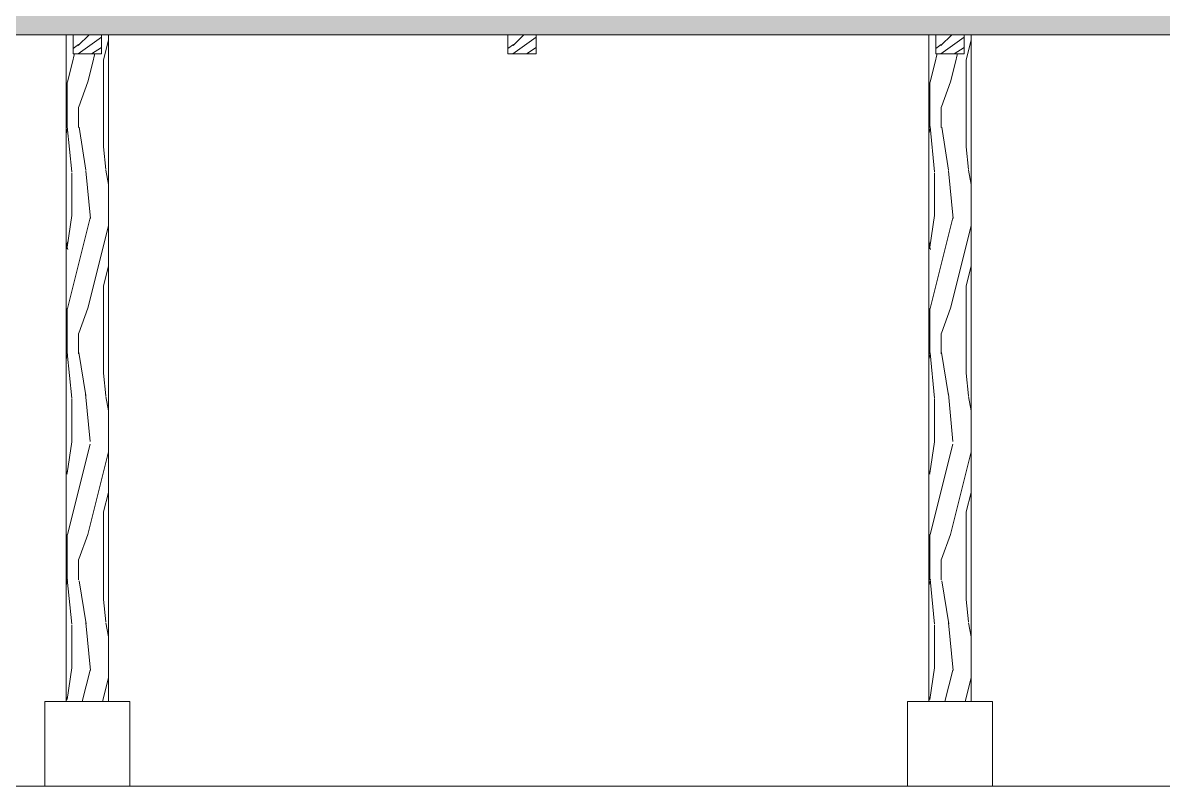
# Model space of a CAD drawing. Header units: metres. Extents: x -197 to 1099, y -24 to 14.
# Drawn here: x 660.158 to 664.189, y 0.2 to 2.901 of the extents above; entities that cross this region are included whole.
import ezdxf

# ---------------------------------------------------------------- set-up
doc = ezdxf.new("R2010")
doc.units = ezdxf.units.M
doc.header["$LTSCALE"] = 0.001
doc.layers.add('Jach-Anotaciones-CalidaddeLínea  0.13', color=7, linetype='Continuous', lineweight=13, true_color=0x000000)
doc.layers.add('Jach-Anotaciones-Hatch-Lum50%', color=9, linetype='Continuous', lineweight=13, true_color=0x808080)

msp = doc.modelspace()

# ---------------------------------------------------------------- hatches: boundary and pattern name
at = {"layer": 'Jach-Anotaciones-Hatch-Lum50%', "ltscale": 100}
h = msp.add_hatch(dxfattribs=at)
h.set_pattern_fill('218', color=256, scale=0.13, pattern_type=2)
h.set_pattern_definition([(0, (330.01717, 0.04875), (0.26, 0.13), [0.0325, -0.2275]), (0, (330.01717, 0.065), (0.26, 0.13), [0.0325, -0.0975]), (0, (330.14717, 0.08125), (0.26, 0.13), [0.0325, -0.2275]), (0, (329.95217, -7e-15), (0.26, 0.13), [0.01625, -0.13, 0.01625, -0.0975]), (45, (329.968415, 0.0325), (0, 0.13), [0.02298097, -0.34471456]), (45, (329.952165, 0.08125), (0, 0.13), [0.016419, -0.35127653]), (45, (329.952165, 0.0975), (0, 0.13), [0.019695, -0.34800053]), (135, (330.114665, 0.0975), (1e-17, 0.13), [0.019695, -0.34800053]), (135, (330.114665, 0.08125), (1e-17, 0.13), [0.016419, -0.35127653]), (135, (330.098415, 0.0325), (1e-17, 0.13), [0.02298097, -0.34471456]), (26.56505, (329.98467, 0.0325), (-7e-12, 0.13), [0.036336105, -0.25435273]), (26.56505, (329.98467, 0.04875), (-7e-12, 0.13), [0.036336105, -0.25435273]), (26.56505, (329.91967, 0.065), (-7e-12, 0.13), [0.036336105, -0.25435273]), (26.56505, (329.91967, 0.08125), (-7e-12, 0.13), [0.036336105, -0.25435273]), (63.434949, (329.952165, -7e-15), (7e-12, 0.13), [0.036336105, -0.54504157]), (63.434949, (329.968415, -7e-15), (7e-12, 0.13), [0.036336105, -0.54504157]), (116.565051, (330.098415, -7e-15), (-7e-12, 0.13), [0.036336105, -0.54504157]), (116.565051, (330.114665, -7e-15), (-7e-12, 0.13), [0.036336105, -0.54504157]), (153.43495, (330.08217, 0.0325), (7e-12, 0.13), [0.036336105, -0.25435273]), (153.43495, (330.08217, 0.04875), (7e-12, 0.13), [0.036336105, -0.25435273]), (153.43495, (330.14717, 0.065), (7e-12, 0.13), [0.036336105, -0.25435273]), (153.43495, (330.14717, 0.08125), (7e-12, 0.13), [0.036336105, -0.25435273]), (82.8749837, (329.952165, -7e-15), (6e-14, 0.13), [0.13101166, -1.96517535]), (97.1250163, (330.114665, -7e-15), (-6e-14, 0.13), [0.13101166, -1.96517535])])
h.paths.add_polyline_path([(652.01181, 4.5), (669.0894, 4.5), (669.0894, 2.85783), (652.01181, 2.85783)])
h = msp.add_hatch(dxfattribs=at)
h.set_pattern_fill('PIETRA4', color=256, angle=15, pattern_type=2)
h.set_pattern_definition([(15, (329.9034, -7e-15), (0.7071068, 1.224745), [0.1, -0.15, 0.05, -0.15, 0.05, -0.5]), (15, (330.3605, 0.226), (0.7071068, 1.224745), [0.05, -0.95]), (15, (330.0578, 0.1967), (0.7071068, 1.224745), [0.05, -0.1, 0.05, -0.8]), (15, (330.5278, 0.3744), (0.7071068, 1.224745), [0.1, -0.9]), (15, (330.6115, 0.4485), (0.7071068, 1.224745), [0.05, -0.95]), (15, (330.2958, 0.4675), (0.7071068, 1.224745), [0.1, -0.9]), (15, (329.7999, 0.3864), (0.7071068, 1.224745), [0.05, -0.1, 0.05, -0.25, 0.15, -0.4]), (15, (330.4502, 0.6641), (0.7071068, 1.224745), [0.1, -0.9]), (15, (329.8577, 0.5571), (0.7071068, 1.224745), [0.1, -0.05, 0.05, -0.4, 0.05, -0.35]), (15, (329.7964, 0.5925), (0.7071068, 1.224745), [0.05, -0.95]), (15, (330.1216, 0.7314), (0.7071068, 1.224745), [0.05, -0.05, 0.05, -0.85]), (15, (329.9637, 0.7409), (0.7071068, 1.224745), [0.05, -0.95]), (15, (330.5786, 0.9574), (0.7071068, 1.224745), [0.05, -0.95]), (15, (330.131, 0.8892), (0.7071068, 1.224745), [0.05, -0.4, 0.05, -0.5]), (15, (330.1181, 0.9375), (0.7071068, 1.224745), [0.1, -0.9]), (15, (330.2983, 1.0376), (0.7071068, 1.224745), [0.1, -0.9]), (15, (329.7058, 0.9306), (0.7071068, 1.224745), [0.05, -0.6, 0.1, -0.25]), (105, (329.7869, 0.4347), (-1.224745, 0.7071068), [0.2, -0.2, 0.1, -0.5]), (105, (329.8352, 0.4476), (-1.224745, 0.7071068), [0.05, -0.35, 0.1, -0.5]), (105, (329.9482, 0.2191), (-1.224745, 0.7071068), [0.15, -0.85]), (105, (329.9965, 0.232), (-1.224745, 0.7071068), [0.1, -0.9]), (105, (330.0837, 0.1001), (-1.224745, 0.7071068), [0.05, -0.6, 0.05, -0.05, 0.1, -0.15]), (105, (330.1803, 0.1259), (-1.224745, 0.7071068), [0.05, -0.35, 0.05, -0.55]), (105, (330.125, 0.5253), (-1.224745, 0.7071068), [0.1, -0.15, 0.05, -0.05, 0.1, -0.55]), (105, (330.2251, 0.345), (-1.224745, 0.7071068), [0.1, -0.55, 0.05, -0.3]), (105, (330.3251, 0.1648), (-1.224745, 0.7071068), [0.05, -0.05, 0.1, -0.8]), (105, (330.2535, 0.8185), (-1.224745, 0.7071068), [0.05, -0.95]), (105, (330.3018, 0.8314), (-1.224745, 0.7071068), [0.1, -0.1, 0.05, -0.05, 0.1, -0.6]), (105, (330.4666, 0.4097), (-1.224745, 0.7071068), [0.05, -0.05, 0.05, -0.1, 0.05, -0.7]), (105, (330.5209, 0.7866), (-1.224745, 0.7071068), [0.2, -0.8]), (105, (330.595, 0.703), (-1.224745, 0.7071068), [0.2, -0.15, 0.1, -0.55]), (105, (330.7469, 0.3295), (-1.224745, 0.7071068), [0.05, -0.15, 0.1, -0.7]), (105, (330.7693, 0.4391), (-1.224745, 0.7071068), [0.15, -0.85]), (60, (330.2898, 0.1035), (-0.258819, 0.9659258), [0.07071, -1.3435036]), (60, (330.8081, 0.2942), (-0.258819, 0.9659258), [0.07071, -1.2020836, 0.07071, -0.07071]), (60, (330.1673, 0.17424), (-0.258819, 0.9659258), [0.07071, -0.56568, 0.07071, -0.7071136]), (60, (330.4088, 0.23894), (-0.258819, 0.9659258), [0.07071, -1.1313736, 0.07071, -0.14142]), (60, (330.4571, 0.2519), (-0.258819, 0.9659258), [0.14142, -0.56568, 0.14142, -0.5656936]), (60, (330.1897, 0.2838), (-0.258819, 0.9659258), [0.0707, -0.6364, 0.0707, -0.0707, 0.0707, -0.4950136]), (60, (330.65975, 0.4615), (-0.258819, 0.9659258), [0.07071, -0.07071, 0.07071, -1.2020836]), (60, (329.97066, 0.3286), (-0.258819, 0.9659258), [0.07071, -0.84852, 0.07071, -0.4242736]), (60, (330.7175, 0.63225), (-0.258819, 0.9659258), [0.0707, -0.0707, 0.0707, -0.28284, 0.0707, -0.8485736]), (60, (330.09914, 0.62185), (-0.258819, 0.9659258), [0.07071, -1.3435036]), (60, (329.8447, 0.60544), (-0.258819, 0.9659258), [0.141421, -1.2727926]), (60, (329.72224, 0.67615), (-0.258819, 0.9659258), [0.07071, -0.07071, 0.07071, -1.2020836]), (60, (330.2147, 0.9634), (-0.258819, 0.9659258), [0.07071, -1.3435036]), (60, (330.4786, 1.1376), (-0.258819, 0.9659258), [0.07071, -1.3435036]), (150, (330.3122, 0.21306), (-0.258819, 0.9659258), [0.07071, -1.3435036]), (150, (330.3605, 0.226), (-0.258819, 0.9659258), [0.07071, -1.3435036]), (150, (330.0578, 0.19665), (-0.258819, 0.9659258), [0.07071, -0.28284, 0.14142, -0.9192436]), (150, (329.8646, 0.1449), (-0.258819, 0.9659258), [0.07071, -1.3435036]), (150, (330.4536, 0.458), (-0.258819, 0.9659258), [0.07071, -0.5656854, 0.07071, -0.7071082]), (150, (330.5019, 0.47095), (-0.258819, 0.9659258), [0.0707, -0.4243, 0.0707, -0.4242, 0.0707, -0.3536136]), (150, (329.9094, 0.36396), (-0.258819, 0.9659258), [0.07071, -1.3435036]), (150, (330.6692, 0.6193), (-0.258819, 0.9659258), [0.1414, -0.35355, 0.0707, -0.0707, 0.0707, -0.7071636]), (150, (330.00255, 0.59596), (-0.258819, 0.9659258), [0.07071, -1.3435036]), (150, (330.3889, 0.6995), (-0.258819, 0.9659258), [0.141421, -1.2727926]), (150, (330.4372, 0.7124), (-0.258819, 0.9659258), [0.07071, -1.3435036]), (150, (330.12155, 0.7314), (-0.258819, 0.9659258), [0.07071, -1.3435036]), (150, (329.79295, 0.7986), (-0.258819, 0.9659258), [0.07071, -1.3435036]), (150, (330.5657, 1.0057), (-0.258819, 0.9659258), [0.07071, -1.3435036]), (41.56505, (330, 0.0259), (0.9659258, 0.25881905), [0.1118, -2.124268]), (41.56505, (329.87753, 0.0966), (0.9659258, 0.25881905), [0.1118, -2.124268]), (41.56505, (329.8646, 0.1449), (0.9659258, 0.25881905), [0.1118, -2.124268]), (41.56505, (330.10607, 0.2096), (0.9659258, 0.25881905), [0.1118, -2.124268]), (41.56505, (330.006, 0.38984), (0.9659258, 0.25881905), [0.1118, -2.124268]), (41.56505, (329.99307, 0.43813), (0.9659258, 0.25881905), [0.1118, -2.124268]), (41.56505, (330.1345, 0.6831), (0.9659258, 0.25881905), [0.1118, -2.124268]), (41.56505, (330.16985, 0.7443), (0.9659258, 0.25881905), [0.1118, -2.124268]), (41.56505, (329.7576, 0.7374), (0.9659258, 0.25881905), [0.1118, -2.124268]), (41.56505, (330.04738, 0.81503), (0.9659258, 0.25881905), [0.1118, -2.124268]), (78.43495, (330.72445, 0.22), (-0.25881905, 0.9659258), [0.1118, -2.124268]), (78.43495, (330.44415, 0.3002), (-0.25881905, 0.9659258), [0.1118, -2.124268]), (78.43495, (330.27338, 0.35795), (-0.25881905, 0.9659258), [0.1118, -2.124268]), (78.43495, (330.37944, 0.54166), (-0.25881905, 0.9659258), [0.1118, -2.124268]), (78.43495, (330.42774, 0.5546), (-0.25881905, 0.9659258), [0.1118, -2.124268]), (78.43495, (330.05084, 0.6089), (-0.25881905, 0.9659258), [0.1118, -2.124268]), (78.43495, (329.9413, 0.6313), (-0.25881905, 0.9659258), [0.1118, -2.124268]), (78.43495, (330.2759, 0.92803), (-0.25881905, 0.9659258), [0.1118, -2.124268]), (78.43495, (329.86366, 0.9211), (-0.25881905, 0.9659258), [0.1118, -2.124268]), (131.56505, (329.7964, 0.5925), (-0.25881905, 0.9659258), [0.1118, -2.124268]), (131.56505, (330.37598, 0.7478), (-0.25881905, 0.9659258), [0.1118, -2.124268]), (131.56505, (329.7352, 0.62785), (-0.25881905, 0.9659258), [0.1118, -2.124268]), (131.56505, (330.4691, 0.9798), (-0.25881905, 0.9659258), [0.1118, -2.124268]), (131.56505, (329.8283, 0.85986), (-0.25881905, 0.9659258), [0.1118, -2.124268]), (131.56505, (330.00855, 0.9599), (-0.25881905, 0.9659258), [0.1118, -2.124268]), (168.43495, (330.2898, 0.10353), (-0.9659258, -0.25881904), [0.1118, -2.124268]), (168.43495, (330.0707, 0.14836), (-0.9659258, -0.25881904), [0.1118, -2.124268]), (168.43495, (330.73393, 0.37783), (-0.9659258, -0.25881904), [0.1118, -2.124268]), (168.43495, (330.61145, 0.44854), (-0.9659258, -0.25881904), [0.1118, -2.124268]), (168.43495, (330.1992, 0.4416), (-0.9659258, -0.25881904), [0.1118, -2.124268]), (168.43495, (329.94478, 0.4252), (-0.9659258, -0.25881904), [0.1118, -2.124268]), (168.43495, (330.23455, 0.50284), (-0.9659258, -0.25881904), [0.1118, -2.124268]), (168.43495, (330.0638, 0.5606), (-0.9659258, -0.25881904), [0.1118, -2.124268]), (168.43495, (329.9991, 0.8021), (-0.9659258, -0.25881904), [0.1118, -2.124268]), (168.43495, (329.65754, 0.91763), (-0.9659258, -0.25881904), [0.1118, -2.124268]), (168.43495, (330.2371, 1.0729), (-0.9659258, -0.25881904), [0.1118, -2.124268]), (168.43495, (330.3337, 1.0988), (-0.9659258, -0.25881904), [0.1118, -2.124268])])
h.paths.add_polyline_path([(660.23541, 0.2), (660.53541, 0.2), (660.53541, 0.50002), (660.23541, 0.50002)])

# ---------------------------------------------------------------- linework, layer by layer
at = {"layer": 'Jach-Anotaciones-CalidaddeLínea  0.13', "ltscale": 100}
for points in [[(652.01181, 4.5), (669.0894, 4.5), (669.0894, 2.85783), (652.01181, 2.85783)], [(652.01181, 2.85783), (669.0894, 2.85783), (669.0894, 0.2), (652.01181, 0.2)]]:
    msp.add_lwpolyline(points, close=True, dxfattribs=at)

# ---------------------------------------------------------------- next in the draw order: wipeouts: each hides what was drawn before it
at = {"ltscale": 100}
for points in [[(660.31041, 2.85783), (660.46041, 2.85783), (660.46041, 0.50002), (660.31041, 0.50002)], [(661.87291, 2.79057), (661.97291, 2.79057), (661.97291, 2.85783), (661.87291, 2.85783)], [(663.36041, 2.85783), (663.51041, 2.85783), (663.51041, 0.50002), (663.36041, 0.50002)]]:
    msp.add_wipeout(points, dxfattribs=at).dxf.layer = 'Jach-Anotaciones-CalidaddeLínea  0.13'

# ---------------------------------------------------------------- next in the draw order: hatches: boundary and pattern name
at = {"layer": 'Jach-Anotaciones-Hatch-Lum50%', "ltscale": 100}
h = msp.add_hatch(dxfattribs=at)
h.set_pattern_fill('WOOD_01', color=256, scale=0.6, angle=45, pattern_type=2)
h.set_pattern_definition([(45, (337.5112, 0.6879), (-0.4242641, 0.4242641), [0.12, -0.48]), (53.9726, (337.744562, 0.463012), (2.1213213634, 2.969847486), [0.1154124, -11.4258174]), (50.7105, (337.714864, 0.484225), (3.394118772, 4.242634612), [0.1205988, -5.9093256]), (29.5779, (337.587584, 0.611504), (5.9396913864, 3.3941177175), [0.1804992, -17.8694262]), (38.6599, (337.45606, 0.76), (0.424263336, 0.42426507), [0.1086648, -5.3245656]), (30.0686, (337.71062, 0.530894), (2.121319648, 1.2727928944), [0.0931452, -9.2213592]), (33.6901, (337.31606, 0.62847), (0.424264035, 0.42426435), [0.2447532, -2.8146582]), (50.7105, (337.782746, 0.42483), (3.394118772, 4.242634612), [0.0602994, -5.969625]), (45, (337.6003, 0.5988), (-0.4242641, 0.4242641), [0.06, -0.54]), (45, (337.46455, 0.56484), (-0.4242641, 0.4242641), [0.18, -0.42]), (56.3099, (337.48576, 0.71333), (1.272793197, 2.12131916), [0.061188, -2.9982234]), (47.7263, (337.600312, 0.513924), (8.0610191202, 8.9095438786), [0.1261428, -12.4881348]), (37.4054, (337.634253, 0.52241), (3.8183738783, 2.9698511006), [0.0907962, -8.9888502]), (45, (337.77426, 0.34), (-0.4242641, 0.4242641), [0.12, -0.48]), (43.8309, (337.753047, 0.276336), (0.4242638206, 0.4242644723), [0.2940612, -29.11206]), (45, (337.43485, 0.59453), (-0.4242641, 0.4242641), [0.06, -0.54]), (45, (337.44333, 0.6709), (-0.4242641, 0.4242641), [0.06, -0.54]), (45, (337.21423, 0.51817), (-0.4242641, 0.4242641), [0.09, -0.51]), (35.5377, (337.30757, 0.65393), (0.424263937, 0.424264266), [0.1824828, -3.4671744]), (45, (337.1718, 0.51817), (-0.4242641, 0.4242641), [0.12, -0.48]), (45, (337.507, 0.08966), (-0.4242641, 0.4242641), [0.066, -0.534]), (45, (337.70214, 0.32725), (-0.4242641, 0.4242641), [0.06, -0.54]), (45, (337.47303, 0.1236), (-0.4242641, 0.4242641), [0.126, -0.474]), (50.4403, (337.663952, 0.36543), (3.8183787048, 4.666902416), [0.12657, -12.5304432]), (45, (337.63425, 0.4036), (-0.4242641, 0.4242641), [0.114, -0.486]), (45, (337.40515, 0.1915), (-0.4242641, 0.4242641), [0.066, -0.534]), (43.8309, (337.38818, 0.310277), (0.4242638206, 0.4242644723), [0.2940612, -29.11206]), (45, (337.3882, 0.38664), (-0.4242641, 0.4242641), [0.06, -0.54]), (45, (337.333, 0.35695), (-0.4242641, 0.4242641), [0.06, -0.54]), (45, (337.50273, 0.52665), (-0.4242641, 0.4242641), [0.12, -0.48]), (45, (337.4094, 0.4503), (-0.4242641, 0.4242641), [0.06, -0.54]), (45, (337.2736, 0.41634), (-0.4242641, 0.4242641), [0.12, -0.48]), (64.6538, (337.56637, 0.352703), (2.9698508897, 6.363958836), [0.0891966, -8.8304436]), (56.3099, (337.37545, 0.39937), (1.272793197, 2.12131916), [0.061188, -2.9982234]), (56.3099, (337.56637, 0.54786), (1.272793197, 2.12131916), [0.061188, -2.9982234]), (50.7105, (337.27787, 0.581806), (3.394118772, 4.242634612), [0.0602994, -5.969625]), (34.6952, (337.11665, 0.47998), (2.969846221, 2.121322584), [0.0670818, -6.641121]), (33.6901, (337.55364, 0.13633), (0.424264035, 0.42426435), [0.061188, -2.9982234]), (135, (337.60455, 0.17027), (-0.4242641, -0.4242641), [0, -0.6]), (31.6076, (337.277872, 0.318762), (8.9095326123, 5.5154459148), [0.129522, -12.8226924]), (56.3099, (337.47728, 0.63696), (1.272793197, 2.12131916), [0.061188, -2.9982234]), (55.3048, (337.74456, 0.369674), (1.697057863, 2.545582644), [0.0670818, -6.641121]), (33.6901, (337.43061, 0.42907), (0.424264035, 0.42426435), [0.061188, -2.9982234]), (33.6901, (337.45182, 0.49271), (0.424264035, 0.42426435), [0.061188, -2.9982234]), (26.5651, (337.3203, 0.27634), (0.42426348, 0.42426448), [0.0758946, -1.8214716]), (30.9638, (337.22272, 0.46725), (0.424263374, 0.42426443), [0.2473866, -2.2264764]), (28.3008, (337.27787, 0.581806), (3.818373941, 2.121322985), [0.1879254, -6.076257]), (45, (337.25666, 0.603), (-0.4242641, 0.4242641), [0.072, -0.528]), (30.9638, (337.56213, 0.2127), (0.424263374, 0.42426443), [0.2473866, -2.2264764]), (30.9638, (337.49, 0.19997), (0.424263374, 0.42426443), [0.2473866, -2.2264764]), (30.9638, (337.45182, 0.23815), (0.424263374, 0.42426443), [0.2473866, -2.2264764]), (34.6952, (337.218475, 0.37816), (2.969846221, 2.121322584), [0.0670818, -6.641121]), (30.9638, (337.35848, 0.5012), (0.424263374, 0.42426443), [0.123693, -2.35017]), (34.6952, (337.35424, 0.242395), (2.969846221, 2.121322584), [0.0670818, -6.641121]), (42.6141, (337.604555, 0.433313), (0.4242635254, 0.424264566), [0.1441248, -14.268369]), (34.6952, (337.48152, 0.46301), (2.969846221, 2.121322584), [0.0670818, -6.641121]), (57.5288, (337.53667, 0.501196), (1.272792705, 2.121320251), [0.055317, -5.4764094]), (34.5626, (337.375452, 0.221181), (5.5154265403, 3.8183827019), [0.2318364, -22.951773]), (36.8699, (337.56637, 0.3527), (0.424263943, 0.424263737), [0.0848526, -4.1577876]), (49.7636, (337.409393, 0.28058), (4.2426442934, 5.0911651756), [0.1444992, -7.0804572]), (45, (337.50273, 0.3909), (-0.4242641, 0.4242641), [0.186, -0.414]), (29.7449, (337.16332, 0.433313), (2.121319509, 1.272792796), [0.0684108, -6.7726416]), (35.5377, (337.604555, 0.17027), (0.424263937, 0.424264266), [0.1824828, -3.4671744]), (25.0169, (337.426364, 0.17027), (1.6970559375, 0.848528373), [0.0702282, -6.9525912]), (45, (337.5197, 0.76424), (-0.4242641, 0.4242641), [0.03, -0.57]), (45, (337.7064, 0.57756), (-0.4242641, 0.4242641), [0.06, -0.54]), (56.3099, (337.85911, 0.42483), (1.272793197, 2.12131916), [0.061188, -2.9982234]), (45, (337.8209, 0.4715), (-0.4242641, 0.4242641), [0.108, -0.492]), (28.3008, (337.591827, 0.692114), (3.818373941, 2.121322985), [0.0626418, -6.2015406]), (33.0207, (337.685165, 0.607262), (9.7585391335, 6.3634951477), [0.1104042, -20.1303864]), (135, (337.8591, 0.4248), (-0.4242641, -0.4242641), [0, -0.6]), (45, (337.89305, 0.47574), (-0.4242641, 0.4242641), [0.054, -0.546]), (45, (337.81244, 0.55635), (-0.4242641, 0.4242641), [0.054, -0.546]), (45, (337.79123, 0.57756), (-0.4242641, 0.4242641), [0.054, -0.546]), (21.0376, (337.64698, 0.72181), (4.242635036, 1.69706195), [0.0590934, -5.8502172]), (33.5163, (337.59607, 0.772725), (2.54565036602, 1.6969903074), [0.0551028, -39.129315]), (26.5651, (337.7488, 0.61999), (0.42426348, 0.42426448), [0.0569208, -1.8404448]), (32.4712, (337.540915, 0.82788), (2.54558438, 1.697056579), [0.055317, -5.4764094])])
h.paths.add_polyline_path([(661.87291, 2.79057), (661.97291, 2.79057), (661.97291, 2.85783), (661.87291, 2.85783)])

# ---------------------------------------------------------------- next in the draw order: linework, layer by layer
at = {"layer": 'Jach-Anotaciones-CalidaddeLínea  0.13', "ltscale": 100}
for points in [[(660.31041, 2.85783), (660.46041, 2.85783), (660.46041, 0.50002), (660.31041, 0.50002)], [(661.87291, 2.79057), (661.97291, 2.79057), (661.97291, 2.85783), (661.87291, 2.85783)], [(663.36041, 2.85783), (663.51041, 2.85783), (663.51041, 0.50002), (663.36041, 0.50002)]]:
    msp.add_lwpolyline(points, close=True, dxfattribs=at)

# ---------------------------------------------------------------- next in the draw order: wipeouts: each hides what was drawn before it
at = {"ltscale": 100}
for points in [[(660.23541, 0.2), (660.53541, 0.2), (660.53541, 0.50002), (660.23541, 0.50002)], [(663.28541, 0.2), (663.58541, 0.2), (663.58541, 0.50002), (663.28541, 0.50002)]]:
    msp.add_wipeout(points, dxfattribs=at).dxf.layer = 'Jach-Anotaciones-CalidaddeLínea  0.13'

# ---------------------------------------------------------------- next in the draw order: hatches: boundary and pattern name
at = {"layer": 'Jach-Anotaciones-Hatch-Lum50%', "ltscale": 100}
h = msp.add_hatch(dxfattribs=at)
h.set_pattern_fill('WOOD_01', color=256, scale=0.8, angle=90, pattern_type=2)
h.set_pattern_definition([(90, (461.5448, 0.768), (-0.8, 5e-17), [0.16, -0.64]), (98.9726, (461.976832, 0.776), (-0.7999981005, 4.8000000235), [0.1538832, -15.2344232]), (95.7105, (461.92883, 0.768), (-0.799988406, 7.20000014), [0.1607984, -7.8791008]), (74.5779, (461.688832, 0.768), (2.399989871, 8.7999996156), [0.2406656, -23.8259016]), (83.6599, (461.42483, 0.784), (-1.634e-06, 0.800000253), [0.1448864, -7.0994208]), (75.0686, (461.88083, 0.808), (0.799998696, 3.199999993), [0.1241936, -12.2951456]), (78.6901, (461.41683, 0.528), (-3e-07, 0.80000023), [0.3263376, -3.7528776]), (95.7105, (462.04883, 0.776), (-0.799988406, 7.20000014), [0.0803992, -7.9595]), (90, (461.7128, 0.768), (-0.8, 5e-17), [0.08, -0.72]), (90, (461.6168, 0.608), (-0.8, 5e-17), [0.24, -0.56]), (101.3099, (461.49683, 0.768), (-0.79999795, 3.19999982), [0.081584, -3.9976312]), (92.7263, (461.792832, 0.688), (-0.799996814, 16.000000236), [0.1681904, -16.6508464]), (82.4054, (461.81683, 0.728), (0.799994947, 6.399999886), [0.1210616, -11.9851336]), (90, (462.1208, 0.688), (-0.8, 5e-17), [0.16, -0.64]), (88.8309, (462.160832, 0.608), (-6.144e-07, 0.8000001466), [0.3920816, -38.81608]), (90, (461.5608, 0.608), (-0.8, 5e-17), [0.08, -0.72]), (90, (461.4968, 0.688), (-0.8, 5e-17), [0.08, -0.72]), (90, (461.4248, 0.328), (-0.8, 5e-17), [0.12, -0.68]), (80.5377, (461.38483, 0.544), (-3.1e-07, 0.80000006), [0.2433104, -4.6228992]), (90, (461.3848, 0.288), (-0.8, 5e-17), [0.16, -0.64]), (90, (462.1048, 0.2), (-0.8, 5e-17), [0.088, -0.712]), (90, (462.0648, 0.608), (-0.8, 5e-17), [0.08, -0.72]), (90, (462.0408, 0.2), (-0.8, 5e-17), [0.168, -0.632]), (95.4403, (461.992832, 0.608), (-0.799995827, 7.999999761), [0.16876, -16.7072576]), (90, (461.9288, 0.616), (-0.8, 5e-17), [0.152, -0.648]), (90, (461.9128, 0.2), (-0.8, 5e-17), [0.088, -0.712]), (88.8309, (461.784832, 0.296), (-6.144e-07, 0.8000001466), [0.3920816, -38.81608]), (90, (461.7128, 0.368), (-0.8, 5e-17), [0.08, -0.72]), (90, (461.6888, 0.288), (-0.8, 5e-17), [0.08, -0.72]), (90, (461.6888, 0.608), (-0.8, 5e-17), [0.16, -0.64]), (90, (461.6728, 0.448), (-0.8, 5e-17), [0.08, -0.72]), (90, (461.5768, 0.288), (-0.8, 5e-17), [0.16, -0.64]), (109.6538, (461.91283, 0.504), (-3.19999566, 8.800000202), [0.1189288, -11.7739248]), (101.3099, (461.68883, 0.368), (-0.79999795, 3.19999982), [0.081584, -3.9976312]), (101.3099, (461.72883, 0.688), (-0.79999795, 3.19999982), [0.081584, -3.9976312]), (95.7105, (461.42483, 0.448), (-0.799988406, 7.20000014), [0.0803992, -7.9595]), (79.6952, (461.36883, 0.2), (0.799995757, 4.799999982), [0.0894424, -8.854828]), (78.6901, (462.10483, 0.288), (-3e-07, 0.80000023), [0.081584, -3.9976312]), (180, (462.1208, 0.368), (-1e-16, -0.8), [0, -0.8]), (76.6076, (461.672832, 0.2), (3.1999756264, 13.60000018), [0.172696, -17.0969232]), (101.3099, (461.56083, 0.688), (-0.79999795, 3.19999982), [0.081584, -3.9976312]), (100.3048, (462.06483, 0.688), (-0.799996835, 3.99999983), [0.0894424, -8.854828]), (78.6901, (461.71283, 0.448), (-3e-07, 0.80000023), [0.081584, -3.9976312]), (78.6901, (461.67283, 0.528), (-3e-07, 0.80000023), [0.081584, -3.9976312]), (71.5651, (461.75283, 0.2), (-9.3e-07, 0.79999983), [0.1011928, -2.4286288]), (75.9638, (461.48083, 0.288), (-1e-06, 0.79999968), [0.3298488, -2.9686352]), (73.3008, (461.42483, 0.448), (1.599994986, 5.599999966), [0.2505672, -8.101676]), (90, (461.3848, 0.448), (-0.8, 5e-17), [0.096, -0.704]), (75.9638, (462.04083, 0.368), (-1e-06, 0.79999968), [0.3298488, -2.9686352]), (75.9638, (461.98483, 0.288), (-1e-06, 0.79999968), [0.3298488, -2.9686352]), (75.9638, (461.91283, 0.288), (-1e-06, 0.79999968), [0.3298488, -2.9686352]), (79.6952, (461.56083, 0.2), (0.799995757, 4.799999982), [0.0894424, -8.854828]), (75.9638, (461.57683, 0.448), (-1e-06, 0.79999968), [0.164924, -3.13356]), (79.6952, (461.81683, 0.2), (0.799995757, 4.799999982), [0.0894424, -8.854828]), (87.6141, (461.872832, 0.616), (-9.81e-07, 0.799999957), [0.1921664, -19.024492]), (79.6952, (461.72883, 0.528), (0.799995757, 4.799999982), [0.0894424, -8.854828]), (102.5288, (461.74483, 0.616), (-0.799999443, 3.200000383), [0.073756, -7.3018792]), (79.5626, (461.856832, 0.2), (1.5999882748, 8.799999746), [0.3091152, -30.602364]), (81.8699, (461.91283, 0.504), (1.93e-07, 0.79999957), [0.1131368, -5.5437168]), (94.7636, (461.83283, 0.288), (-0.79999316, 8.79999996), [0.1926656, -9.4406096]), (90, (461.8168, 0.48), (-0.8, 5e-17), [0.248, -0.552]), (74.7449, (461.45683, 0.2), (0.799998657, 3.19999977), [0.0912144, -9.0301888]), (80.5377, (462.12083, 0.368), (-3.1e-07, 0.80000006), [0.2433104, -4.6228992]), (70.0169, (461.95283, 0.2), (0.79999946, 2.399999904), [0.0936376, -9.2701216]), (90, (461.4808, 0.848), (-0.8, 5e-17), [0.04, -0.76]), (90, (461.8328, 0.848), (-0.8, 5e-17), [0.08, -0.72]), (101.3099, (462.12083, 0.848), (-0.79999795, 3.19999982), [0.081584, -3.9976312]), (90, (462.0408, 0.856), (-0.8, 5e-17), [0.144, -0.656]), (73.3008, (461.61683, 0.848), (1.599994986, 5.599999966), [0.0835224, -8.2687208]), (78.0207, (461.784832, 0.856), (3.2008781664, 15.199999689), [0.1472056, -26.8405152]), (180, (462.1208, 0.848), (-1e-16, -0.8), [0, -0.8]), (90, (462.1048, 0.928), (-0.8, 5e-17), [0.072, -0.728]), (90, (461.9528, 0.928), (-0.8, 5e-17), [0.072, -0.728]), (90, (461.9128, 0.928), (-0.8, 5e-17), [0.072, -0.728]), (66.0376, (461.64083, 0.928), (2.39998932, 5.600000022), [0.0787912, -7.8002896]), (78.5163, (461.544832, 0.928), (0.8001243765, 3.9999999871), [0.0734704, -52.17242]), (71.5651, (461.83283, 0.928), (-9.3e-07, 0.79999983), [0.0758944, -2.4539264]), (77.4712, (461.44083, 0.928), (0.799999682, 4.000000256), [0.073756, -7.3018792])])
h.paths.add_polyline_path([(660.31041, 2.85783), (660.46041, 2.85783), (660.46041, 0.50002), (660.31041, 0.50002)])
h = msp.add_hatch(dxfattribs=at)
h.set_pattern_fill('WOOD_01', color=256, scale=0.8, angle=90, pattern_type=2)
h.set_pattern_definition([(90, (464.5948, 0.768), (-0.8, 5e-17), [0.16, -0.64]), (98.9726, (465.026832, 0.776), (-0.7999981005, 4.8000000235), [0.1538832, -15.2344232]), (95.7105, (464.97883, 0.768), (-0.799988406, 7.20000014), [0.1607984, -7.8791008]), (74.5779, (464.738832, 0.768), (2.399989871, 8.7999996156), [0.2406656, -23.8259016]), (83.6599, (464.47483, 0.784), (-1.634e-06, 0.800000253), [0.1448864, -7.0994208]), (75.0686, (464.93083, 0.808), (0.799998696, 3.199999993), [0.1241936, -12.2951456]), (78.6901, (464.46683, 0.528), (-3e-07, 0.80000023), [0.3263376, -3.7528776]), (95.7105, (465.09883, 0.776), (-0.799988406, 7.20000014), [0.0803992, -7.9595]), (90, (464.7628, 0.768), (-0.8, 5e-17), [0.08, -0.72]), (90, (464.6668, 0.608), (-0.8, 5e-17), [0.24, -0.56]), (101.3099, (464.54683, 0.768), (-0.79999795, 3.19999982), [0.081584, -3.9976312]), (92.7263, (464.842832, 0.688), (-0.799996814, 16.000000236), [0.1681904, -16.6508464]), (82.4054, (464.86683, 0.728), (0.799994947, 6.399999886), [0.1210616, -11.9851336]), (90, (465.1708, 0.688), (-0.8, 5e-17), [0.16, -0.64]), (88.8309, (465.210832, 0.608), (-6.144e-07, 0.8000001466), [0.3920816, -38.81608]), (90, (464.6108, 0.608), (-0.8, 5e-17), [0.08, -0.72]), (90, (464.5468, 0.688), (-0.8, 5e-17), [0.08, -0.72]), (90, (464.4748, 0.328), (-0.8, 5e-17), [0.12, -0.68]), (80.5377, (464.43483, 0.544), (-3.1e-07, 0.80000006), [0.2433104, -4.6228992]), (90, (464.4348, 0.288), (-0.8, 5e-17), [0.16, -0.64]), (90, (465.1548, 0.2), (-0.8, 5e-17), [0.088, -0.712]), (90, (465.1148, 0.608), (-0.8, 5e-17), [0.08, -0.72]), (90, (465.0908, 0.2), (-0.8, 5e-17), [0.168, -0.632]), (95.4403, (465.042832, 0.608), (-0.799995827, 7.999999761), [0.16876, -16.7072576]), (90, (464.9788, 0.616), (-0.8, 5e-17), [0.152, -0.648]), (90, (464.9628, 0.2), (-0.8, 5e-17), [0.088, -0.712]), (88.8309, (464.834832, 0.296), (-6.144e-07, 0.8000001466), [0.3920816, -38.81608]), (90, (464.7628, 0.368), (-0.8, 5e-17), [0.08, -0.72]), (90, (464.7388, 0.288), (-0.8, 5e-17), [0.08, -0.72]), (90, (464.7388, 0.608), (-0.8, 5e-17), [0.16, -0.64]), (90, (464.7228, 0.448), (-0.8, 5e-17), [0.08, -0.72]), (90, (464.6268, 0.288), (-0.8, 5e-17), [0.16, -0.64]), (109.6538, (464.96283, 0.504), (-3.19999566, 8.800000202), [0.1189288, -11.7739248]), (101.3099, (464.73883, 0.368), (-0.79999795, 3.19999982), [0.081584, -3.9976312]), (101.3099, (464.77883, 0.688), (-0.79999795, 3.19999982), [0.081584, -3.9976312]), (95.7105, (464.47483, 0.448), (-0.799988406, 7.20000014), [0.0803992, -7.9595]), (79.6952, (464.41883, 0.2), (0.799995757, 4.799999982), [0.0894424, -8.854828]), (78.6901, (465.15483, 0.288), (-3e-07, 0.80000023), [0.081584, -3.9976312]), (180, (465.1708, 0.368), (-1e-16, -0.8), [0, -0.8]), (76.6076, (464.722832, 0.2), (3.1999756264, 13.60000018), [0.172696, -17.0969232]), (101.3099, (464.61083, 0.688), (-0.79999795, 3.19999982), [0.081584, -3.9976312]), (100.3048, (465.11483, 0.688), (-0.799996835, 3.99999983), [0.0894424, -8.854828]), (78.6901, (464.76283, 0.448), (-3e-07, 0.80000023), [0.081584, -3.9976312]), (78.6901, (464.72283, 0.528), (-3e-07, 0.80000023), [0.081584, -3.9976312]), (71.5651, (464.80283, 0.2), (-9.3e-07, 0.79999983), [0.1011928, -2.4286288]), (75.9638, (464.53083, 0.288), (-1e-06, 0.79999968), [0.3298488, -2.9686352]), (73.3008, (464.47483, 0.448), (1.599994986, 5.599999966), [0.2505672, -8.101676]), (90, (464.4348, 0.448), (-0.8, 5e-17), [0.096, -0.704]), (75.9638, (465.09083, 0.368), (-1e-06, 0.79999968), [0.3298488, -2.9686352]), (75.9638, (465.03483, 0.288), (-1e-06, 0.79999968), [0.3298488, -2.9686352]), (75.9638, (464.96283, 0.288), (-1e-06, 0.79999968), [0.3298488, -2.9686352]), (79.6952, (464.61083, 0.2), (0.799995757, 4.799999982), [0.0894424, -8.854828]), (75.9638, (464.62683, 0.448), (-1e-06, 0.79999968), [0.164924, -3.13356]), (79.6952, (464.86683, 0.2), (0.799995757, 4.799999982), [0.0894424, -8.854828]), (87.6141, (464.922832, 0.616), (-9.81e-07, 0.799999957), [0.1921664, -19.024492]), (79.6952, (464.77883, 0.528), (0.799995757, 4.799999982), [0.0894424, -8.854828]), (102.5288, (464.79483, 0.616), (-0.799999443, 3.200000383), [0.073756, -7.3018792]), (79.5626, (464.906832, 0.2), (1.5999882748, 8.799999746), [0.3091152, -30.602364]), (81.8699, (464.96283, 0.504), (1.93e-07, 0.79999957), [0.1131368, -5.5437168]), (94.7636, (464.88283, 0.288), (-0.79999316, 8.79999996), [0.1926656, -9.4406096]), (90, (464.8668, 0.48), (-0.8, 5e-17), [0.248, -0.552]), (74.7449, (464.50683, 0.2), (0.799998657, 3.19999977), [0.0912144, -9.0301888]), (80.5377, (465.17083, 0.368), (-3.1e-07, 0.80000006), [0.2433104, -4.6228992]), (70.0169, (465.00283, 0.2), (0.79999946, 2.399999904), [0.0936376, -9.2701216]), (90, (464.5308, 0.848), (-0.8, 5e-17), [0.04, -0.76]), (90, (464.8828, 0.848), (-0.8, 5e-17), [0.08, -0.72]), (101.3099, (465.17083, 0.848), (-0.79999795, 3.19999982), [0.081584, -3.9976312]), (90, (465.0908, 0.856), (-0.8, 5e-17), [0.144, -0.656]), (73.3008, (464.66683, 0.848), (1.599994986, 5.599999966), [0.0835224, -8.2687208]), (78.0207, (464.834832, 0.856), (3.2008781664, 15.199999689), [0.1472056, -26.8405152]), (180, (465.1708, 0.848), (-1e-16, -0.8), [0, -0.8]), (90, (465.1548, 0.928), (-0.8, 5e-17), [0.072, -0.728]), (90, (465.0028, 0.928), (-0.8, 5e-17), [0.072, -0.728]), (90, (464.9628, 0.928), (-0.8, 5e-17), [0.072, -0.728]), (66.0376, (464.69083, 0.928), (2.39998932, 5.600000022), [0.0787912, -7.8002896]), (78.5163, (464.594832, 0.928), (0.8001243765, 3.9999999871), [0.0734704, -52.17242]), (71.5651, (464.88283, 0.928), (-9.3e-07, 0.79999983), [0.0758944, -2.4539264]), (77.4712, (464.49083, 0.928), (0.799999682, 4.000000256), [0.073756, -7.3018792])])
h.paths.add_polyline_path([(663.36041, 2.85783), (663.51041, 2.85783), (663.51041, 0.50002), (663.36041, 0.50002)])

# ---------------------------------------------------------------- next in the draw order: linework, layer by layer
at = {"layer": 'Jach-Anotaciones-CalidaddeLínea  0.13', "ltscale": 100}
for points in [[(660.23541, 0.2), (660.53541, 0.2), (660.53541, 0.50002), (660.23541, 0.50002)], [(663.28541, 0.2), (663.58541, 0.2), (663.58541, 0.50002), (663.28541, 0.50002)]]:
    msp.add_lwpolyline(points, close=True, dxfattribs=at)
msp.add_lwpolyline([(652.01181, 0.2), (669.0894, 0.2)], dxfattribs=at)

# ---------------------------------------------------------------- next in the draw order: wipeouts: each hides what was drawn before it
at = {"ltscale": 100}
for points in [[(660.33541, 2.79057), (660.43541, 2.79057), (660.43541, 2.85783), (660.33541, 2.85783)], [(663.38541, 2.79057), (663.48541, 2.79057), (663.48541, 2.85783), (663.38541, 2.85783)]]:
    msp.add_wipeout(points, dxfattribs=at).dxf.layer = 'Jach-Anotaciones-CalidaddeLínea  0.13'

# ---------------------------------------------------------------- next in the draw order: hatches: boundary and pattern name
at = {"layer": 'Jach-Anotaciones-Hatch-Lum50%', "ltscale": 100}
h = msp.add_hatch(dxfattribs=at)
h.set_pattern_fill('WOOD_01', color=256, scale=0.6, angle=45, pattern_type=2)
h.set_pattern_definition([(45, (335.9737, 0.6879), (-0.4242641, 0.4242641), [0.12, -0.48]), (53.9726, (336.207062, 0.463012), (2.1213213634, 2.969847486), [0.1154124, -11.4258174]), (50.7105, (336.177364, 0.484225), (3.394118772, 4.242634612), [0.1205988, -5.9093256]), (29.5779, (336.050084, 0.611504), (5.9396913864, 3.3941177175), [0.1804992, -17.8694262]), (38.6599, (335.91856, 0.76), (0.424263336, 0.42426507), [0.1086648, -5.3245656]), (30.0686, (336.17312, 0.530894), (2.121319648, 1.2727928944), [0.0931452, -9.2213592]), (33.6901, (335.77856, 0.62847), (0.424264035, 0.42426435), [0.2447532, -2.8146582]), (50.7105, (336.245246, 0.42483), (3.394118772, 4.242634612), [0.0602994, -5.969625]), (45, (336.0628, 0.5988), (-0.4242641, 0.4242641), [0.06, -0.54]), (45, (335.92705, 0.56484), (-0.4242641, 0.4242641), [0.18, -0.42]), (56.3099, (335.94826, 0.71333), (1.272793197, 2.12131916), [0.061188, -2.9982234]), (47.7263, (336.062812, 0.513924), (8.0610191202, 8.9095438786), [0.1261428, -12.4881348]), (37.4054, (336.096753, 0.52241), (3.8183738783, 2.9698511006), [0.0907962, -8.9888502]), (45, (336.23676, 0.34), (-0.4242641, 0.4242641), [0.12, -0.48]), (43.8309, (336.215547, 0.276336), (0.4242638206, 0.4242644723), [0.2940612, -29.11206]), (45, (335.89735, 0.59453), (-0.4242641, 0.4242641), [0.06, -0.54]), (45, (335.90583, 0.6709), (-0.4242641, 0.4242641), [0.06, -0.54]), (45, (335.67673, 0.51817), (-0.4242641, 0.4242641), [0.09, -0.51]), (35.5377, (335.77007, 0.65393), (0.424263937, 0.424264266), [0.1824828, -3.4671744]), (45, (335.6343, 0.51817), (-0.4242641, 0.4242641), [0.12, -0.48]), (45, (335.9695, 0.08966), (-0.4242641, 0.4242641), [0.066, -0.534]), (45, (336.16464, 0.32725), (-0.4242641, 0.4242641), [0.06, -0.54]), (45, (335.93553, 0.1236), (-0.4242641, 0.4242641), [0.126, -0.474]), (50.4403, (336.126452, 0.36543), (3.8183787048, 4.666902416), [0.12657, -12.5304432]), (45, (336.09675, 0.4036), (-0.4242641, 0.4242641), [0.114, -0.486]), (45, (335.86765, 0.1915), (-0.4242641, 0.4242641), [0.066, -0.534]), (43.8309, (335.85068, 0.310277), (0.4242638206, 0.4242644723), [0.2940612, -29.11206]), (45, (335.8507, 0.38664), (-0.4242641, 0.4242641), [0.06, -0.54]), (45, (335.7955, 0.35695), (-0.4242641, 0.4242641), [0.06, -0.54]), (45, (335.96523, 0.52665), (-0.4242641, 0.4242641), [0.12, -0.48]), (45, (335.8719, 0.4503), (-0.4242641, 0.4242641), [0.06, -0.54]), (45, (335.7361, 0.41634), (-0.4242641, 0.4242641), [0.12, -0.48]), (64.6538, (336.02887, 0.352703), (2.9698508897, 6.363958836), [0.0891966, -8.8304436]), (56.3099, (335.83795, 0.39937), (1.272793197, 2.12131916), [0.061188, -2.9982234]), (56.3099, (336.02887, 0.54786), (1.272793197, 2.12131916), [0.061188, -2.9982234]), (50.7105, (335.74037, 0.581806), (3.394118772, 4.242634612), [0.0602994, -5.969625]), (34.6952, (335.57915, 0.47998), (2.969846221, 2.121322584), [0.0670818, -6.641121]), (33.6901, (336.01614, 0.13633), (0.424264035, 0.42426435), [0.061188, -2.9982234]), (135, (336.06705, 0.17027), (-0.4242641, -0.4242641), [0, -0.6]), (31.6076, (335.740372, 0.318762), (8.9095326123, 5.5154459148), [0.129522, -12.8226924]), (56.3099, (335.93978, 0.63696), (1.272793197, 2.12131916), [0.061188, -2.9982234]), (55.3048, (336.20706, 0.369674), (1.697057863, 2.545582644), [0.0670818, -6.641121]), (33.6901, (335.89311, 0.42907), (0.424264035, 0.42426435), [0.061188, -2.9982234]), (33.6901, (335.91432, 0.49271), (0.424264035, 0.42426435), [0.061188, -2.9982234]), (26.5651, (335.7828, 0.27634), (0.42426348, 0.42426448), [0.0758946, -1.8214716]), (30.9638, (335.68522, 0.46725), (0.424263374, 0.42426443), [0.2473866, -2.2264764]), (28.3008, (335.74037, 0.581806), (3.818373941, 2.121322985), [0.1879254, -6.076257]), (45, (335.71916, 0.603), (-0.4242641, 0.4242641), [0.072, -0.528]), (30.9638, (336.02463, 0.2127), (0.424263374, 0.42426443), [0.2473866, -2.2264764]), (30.9638, (335.9525, 0.19997), (0.424263374, 0.42426443), [0.2473866, -2.2264764]), (30.9638, (335.91432, 0.23815), (0.424263374, 0.42426443), [0.2473866, -2.2264764]), (34.6952, (335.680975, 0.37816), (2.969846221, 2.121322584), [0.0670818, -6.641121]), (30.9638, (335.82098, 0.5012), (0.424263374, 0.42426443), [0.123693, -2.35017]), (34.6952, (335.81674, 0.242395), (2.969846221, 2.121322584), [0.0670818, -6.641121]), (42.6141, (336.067055, 0.433313), (0.4242635254, 0.424264566), [0.1441248, -14.268369]), (34.6952, (335.94402, 0.46301), (2.969846221, 2.121322584), [0.0670818, -6.641121]), (57.5288, (335.99917, 0.501196), (1.272792705, 2.121320251), [0.055317, -5.4764094]), (34.5626, (335.837952, 0.221181), (5.5154265403, 3.8183827019), [0.2318364, -22.951773]), (36.8699, (336.02887, 0.3527), (0.424263943, 0.424263737), [0.0848526, -4.1577876]), (49.7636, (335.871893, 0.28058), (4.2426442934, 5.0911651756), [0.1444992, -7.0804572]), (45, (335.96523, 0.3909), (-0.4242641, 0.4242641), [0.186, -0.414]), (29.7449, (335.62582, 0.433313), (2.121319509, 1.272792796), [0.0684108, -6.7726416]), (35.5377, (336.067055, 0.17027), (0.424263937, 0.424264266), [0.1824828, -3.4671744]), (25.0169, (335.888864, 0.17027), (1.6970559375, 0.848528373), [0.0702282, -6.9525912]), (45, (335.9822, 0.76424), (-0.4242641, 0.4242641), [0.03, -0.57]), (45, (336.1689, 0.57756), (-0.4242641, 0.4242641), [0.06, -0.54]), (56.3099, (336.32161, 0.42483), (1.272793197, 2.12131916), [0.061188, -2.9982234]), (45, (336.2834, 0.4715), (-0.4242641, 0.4242641), [0.108, -0.492]), (28.3008, (336.054327, 0.692114), (3.818373941, 2.121322985), [0.0626418, -6.2015406]), (33.0207, (336.147665, 0.607262), (9.7585391335, 6.3634951477), [0.1104042, -20.1303864]), (135, (336.3216, 0.4248), (-0.4242641, -0.4242641), [0, -0.6]), (45, (336.35555, 0.47574), (-0.4242641, 0.4242641), [0.054, -0.546]), (45, (336.27494, 0.55635), (-0.4242641, 0.4242641), [0.054, -0.546]), (45, (336.25373, 0.57756), (-0.4242641, 0.4242641), [0.054, -0.546]), (21.0376, (336.10948, 0.72181), (4.242635036, 1.69706195), [0.0590934, -5.8502172]), (33.5163, (336.05857, 0.772725), (2.54565036602, 1.6969903074), [0.0551028, -39.129315]), (26.5651, (336.2113, 0.61999), (0.42426348, 0.42426448), [0.0569208, -1.8404448]), (32.4712, (336.003415, 0.82788), (2.54558438, 1.697056579), [0.055317, -5.4764094])])
h.paths.add_polyline_path([(660.33541, 2.79057), (660.43541, 2.79057), (660.43541, 2.85783), (660.33541, 2.85783)])
h = msp.add_hatch(dxfattribs=at)
h.set_pattern_fill('WOOD_01', color=256, scale=0.6, angle=45, pattern_type=2)
h.set_pattern_definition([(45, (339.0237, 0.6879), (-0.4242641, 0.4242641), [0.12, -0.48]), (53.9726, (339.257062, 0.463012), (2.1213213634, 2.969847486), [0.1154124, -11.4258174]), (50.7105, (339.227364, 0.484225), (3.394118772, 4.242634612), [0.1205988, -5.9093256]), (29.5779, (339.100084, 0.611504), (5.9396913864, 3.3941177175), [0.1804992, -17.8694262]), (38.6599, (338.96856, 0.76), (0.424263336, 0.42426507), [0.1086648, -5.3245656]), (30.0686, (339.22312, 0.530894), (2.121319648, 1.2727928944), [0.0931452, -9.2213592]), (33.6901, (338.82856, 0.62847), (0.424264035, 0.42426435), [0.2447532, -2.8146582]), (50.7105, (339.295246, 0.42483), (3.394118772, 4.242634612), [0.0602994, -5.969625]), (45, (339.1128, 0.5988), (-0.4242641, 0.4242641), [0.06, -0.54]), (45, (338.97705, 0.56484), (-0.4242641, 0.4242641), [0.18, -0.42]), (56.3099, (338.99826, 0.71333), (1.272793197, 2.12131916), [0.061188, -2.9982234]), (47.7263, (339.112812, 0.513924), (8.0610191202, 8.9095438786), [0.1261428, -12.4881348]), (37.4054, (339.146753, 0.52241), (3.8183738783, 2.9698511006), [0.0907962, -8.9888502]), (45, (339.28676, 0.34), (-0.4242641, 0.4242641), [0.12, -0.48]), (43.8309, (339.265547, 0.276336), (0.4242638206, 0.4242644723), [0.2940612, -29.11206]), (45, (338.94735, 0.59453), (-0.4242641, 0.4242641), [0.06, -0.54]), (45, (338.95583, 0.6709), (-0.4242641, 0.4242641), [0.06, -0.54]), (45, (338.72673, 0.51817), (-0.4242641, 0.4242641), [0.09, -0.51]), (35.5377, (338.82007, 0.65393), (0.424263937, 0.424264266), [0.1824828, -3.4671744]), (45, (338.6843, 0.51817), (-0.4242641, 0.4242641), [0.12, -0.48]), (45, (339.0195, 0.08966), (-0.4242641, 0.4242641), [0.066, -0.534]), (45, (339.21464, 0.32725), (-0.4242641, 0.4242641), [0.06, -0.54]), (45, (338.98553, 0.1236), (-0.4242641, 0.4242641), [0.126, -0.474]), (50.4403, (339.176452, 0.36543), (3.8183787048, 4.666902416), [0.12657, -12.5304432]), (45, (339.14675, 0.4036), (-0.4242641, 0.4242641), [0.114, -0.486]), (45, (338.91765, 0.1915), (-0.4242641, 0.4242641), [0.066, -0.534]), (43.8309, (338.90068, 0.310277), (0.4242638206, 0.4242644723), [0.2940612, -29.11206]), (45, (338.9007, 0.38664), (-0.4242641, 0.4242641), [0.06, -0.54]), (45, (338.8455, 0.35695), (-0.4242641, 0.4242641), [0.06, -0.54]), (45, (339.01523, 0.52665), (-0.4242641, 0.4242641), [0.12, -0.48]), (45, (338.9219, 0.4503), (-0.4242641, 0.4242641), [0.06, -0.54]), (45, (338.7861, 0.41634), (-0.4242641, 0.4242641), [0.12, -0.48]), (64.6538, (339.07887, 0.352703), (2.9698508897, 6.363958836), [0.0891966, -8.8304436]), (56.3099, (338.88795, 0.39937), (1.272793197, 2.12131916), [0.061188, -2.9982234]), (56.3099, (339.07887, 0.54786), (1.272793197, 2.12131916), [0.061188, -2.9982234]), (50.7105, (338.79037, 0.581806), (3.394118772, 4.242634612), [0.0602994, -5.969625]), (34.6952, (338.62915, 0.47998), (2.969846221, 2.121322584), [0.0670818, -6.641121]), (33.6901, (339.06614, 0.13633), (0.424264035, 0.42426435), [0.061188, -2.9982234]), (135, (339.11705, 0.17027), (-0.4242641, -0.4242641), [0, -0.6]), (31.6076, (338.790372, 0.318762), (8.9095326123, 5.5154459148), [0.129522, -12.8226924]), (56.3099, (338.98978, 0.63696), (1.272793197, 2.12131916), [0.061188, -2.9982234]), (55.3048, (339.25706, 0.369674), (1.697057863, 2.545582644), [0.0670818, -6.641121]), (33.6901, (338.94311, 0.42907), (0.424264035, 0.42426435), [0.061188, -2.9982234]), (33.6901, (338.96432, 0.49271), (0.424264035, 0.42426435), [0.061188, -2.9982234]), (26.5651, (338.8328, 0.27634), (0.42426348, 0.42426448), [0.0758946, -1.8214716]), (30.9638, (338.73522, 0.46725), (0.424263374, 0.42426443), [0.2473866, -2.2264764]), (28.3008, (338.79037, 0.581806), (3.818373941, 2.121322985), [0.1879254, -6.076257]), (45, (338.76916, 0.603), (-0.4242641, 0.4242641), [0.072, -0.528]), (30.9638, (339.07463, 0.2127), (0.424263374, 0.42426443), [0.2473866, -2.2264764]), (30.9638, (339.0025, 0.19997), (0.424263374, 0.42426443), [0.2473866, -2.2264764]), (30.9638, (338.96432, 0.23815), (0.424263374, 0.42426443), [0.2473866, -2.2264764]), (34.6952, (338.730975, 0.37816), (2.969846221, 2.121322584), [0.0670818, -6.641121]), (30.9638, (338.87098, 0.5012), (0.424263374, 0.42426443), [0.123693, -2.35017]), (34.6952, (338.86674, 0.242395), (2.969846221, 2.121322584), [0.0670818, -6.641121]), (42.6141, (339.117055, 0.433313), (0.4242635254, 0.424264566), [0.1441248, -14.268369]), (34.6952, (338.99402, 0.46301), (2.969846221, 2.121322584), [0.0670818, -6.641121]), (57.5288, (339.04917, 0.501196), (1.272792705, 2.121320251), [0.055317, -5.4764094]), (34.5626, (338.887952, 0.221181), (5.5154265403, 3.8183827019), [0.2318364, -22.951773]), (36.8699, (339.07887, 0.3527), (0.424263943, 0.424263737), [0.0848526, -4.1577876]), (49.7636, (338.921893, 0.28058), (4.2426442934, 5.0911651756), [0.1444992, -7.0804572]), (45, (339.01523, 0.3909), (-0.4242641, 0.4242641), [0.186, -0.414]), (29.7449, (338.67582, 0.433313), (2.121319509, 1.272792796), [0.0684108, -6.7726416]), (35.5377, (339.117055, 0.17027), (0.424263937, 0.424264266), [0.1824828, -3.4671744]), (25.0169, (338.938864, 0.17027), (1.6970559375, 0.848528373), [0.0702282, -6.9525912]), (45, (339.0322, 0.76424), (-0.4242641, 0.4242641), [0.03, -0.57]), (45, (339.2189, 0.57756), (-0.4242641, 0.4242641), [0.06, -0.54]), (56.3099, (339.37161, 0.42483), (1.272793197, 2.12131916), [0.061188, -2.9982234]), (45, (339.3334, 0.4715), (-0.4242641, 0.4242641), [0.108, -0.492]), (28.3008, (339.104327, 0.692114), (3.818373941, 2.121322985), [0.0626418, -6.2015406]), (33.0207, (339.197665, 0.607262), (9.7585391335, 6.3634951477), [0.1104042, -20.1303864]), (135, (339.3716, 0.4248), (-0.4242641, -0.4242641), [0, -0.6]), (45, (339.40555, 0.47574), (-0.4242641, 0.4242641), [0.054, -0.546]), (45, (339.32494, 0.55635), (-0.4242641, 0.4242641), [0.054, -0.546]), (45, (339.30373, 0.57756), (-0.4242641, 0.4242641), [0.054, -0.546]), (21.0376, (339.15948, 0.72181), (4.242635036, 1.69706195), [0.0590934, -5.8502172]), (33.5163, (339.10857, 0.772725), (2.54565036602, 1.6969903074), [0.0551028, -39.129315]), (26.5651, (339.2613, 0.61999), (0.42426348, 0.42426448), [0.0569208, -1.8404448]), (32.4712, (339.053415, 0.82788), (2.54558438, 1.697056579), [0.055317, -5.4764094])])
h.paths.add_polyline_path([(663.38541, 2.79057), (663.48541, 2.79057), (663.48541, 2.85783), (663.38541, 2.85783)])

# ---------------------------------------------------------------- next in the draw order: linework, layer by layer
at = {"layer": 'Jach-Anotaciones-CalidaddeLínea  0.13', "ltscale": 100}
for points in [[(660.33541, 2.79057), (660.43541, 2.79057), (660.43541, 2.85783), (660.33541, 2.85783)], [(663.38541, 2.79057), (663.48541, 2.79057), (663.48541, 2.85783), (663.38541, 2.85783)]]:
    msp.add_lwpolyline(points, close=True, dxfattribs=at)

doc.saveas('drawing.dxf')
